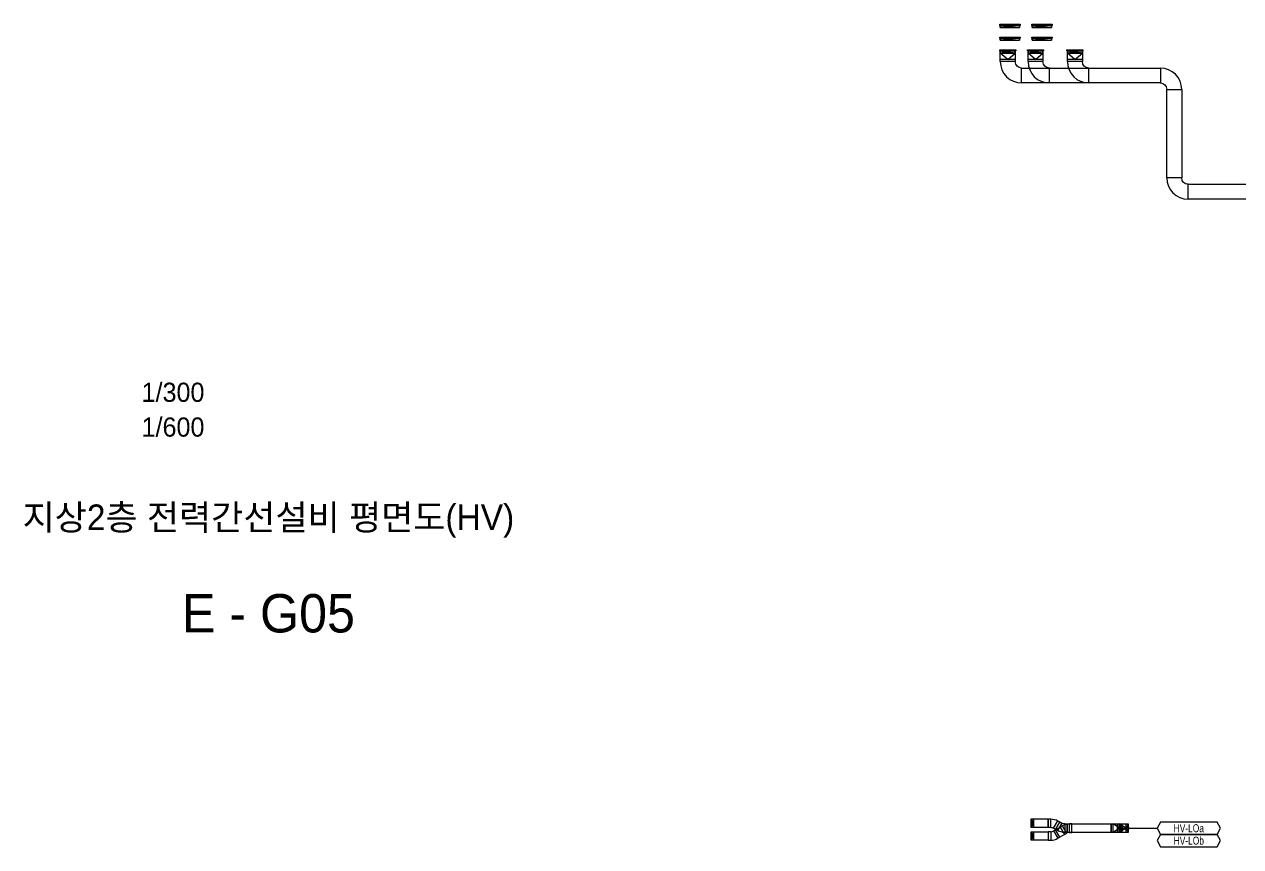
# Model space of a CAD drawing. Header units: millimetres. Extents: x 14100 to 374841, y -351975 to 881100.
# Drawn here: x 221811 to 278815, y -154452 to -115900 of the extents above; entities that cross this region are included whole.
import ezdxf
from ezdxf.enums import TextEntityAlignment as Align

# ---------------------------------------------------------------- set-up
doc = ezdxf.new("R2010")
doc.units = ezdxf.units.MM
doc.header["$LTSCALE"] = 150
for name, color, linetype in [('-----26 Electrical Cable Tray_HV_IT', 4, 'Continuous'), ('-----26 Electrical Cable Tray_HV_UT A', 1, 'Continuous'), ('-----26 Electrical Cable Tray_HV_UT B', 71, 'Continuous'), ('-----26 Electrical Cable Tray_HV_발전기 A', 6, 'Continuous'), ('-----26 Electrical Cable Tray_HV_발전기 B', 103, 'Continuous'), ('-----29 주기', 1, 'Continuous'), ('-----30 Text', 2, 'Continuous'), ('-----41 Drawing Title', 2, 'Continuous'), ('-----42 Drawing Number', 2, 'Continuous'), ('-----43 Drawing Scale', 3, 'Continuous'), ('-----99 Cable Schedule', 2, 'Continuous')]:
    doc.layers.add(name, color=color, linetype=linetype)
doc.styles.add('ELEC', font='')
doc.styles.get('ELEC').set_extended_font_data('Dotum')

# ---------------------------------------------------------------- blocks, each defined once
blk = doc.blocks.new('A$634112462862')
at = {"color": 0}
for p, q in [((0, 100), (0, 500)), ((0, 500), (700, 500)), ((0, 0), (0, 100)), ((700, 0), (0, 0)), ((700, 500), (700, 100)), ((700, 100), (700, 0))]:
    blk.add_line(p, q, dxfattribs=at)
at = {"color": 8}
for p, q in [((700, 400), (0, 500)), ((700, 500), (0, 400)), ((350, 100), (0, 400)), ((0, 400), (700, 400)), ((700, 100), (0, 100)), ((350, 100), (700, 400))]:
    blk.add_line(p, q, dxfattribs=at)
blk = doc.blocks.new('A$C9a0ab699')
h = blk.add_hatch(color=0)
edge = h.paths.add_edge_path()
edge.add_arc((64.00719340983778, 64.00719340983778), 64.0071934098378, 720.0000000000341, 1080.000000000034, ccw=False)
at = {"color": 0}
blk.add_circle((64.00719340983778, 64.00719340983778), 64.0071934098378, dxfattribs=at)
blk = doc.blocks.new('A$527511562058')
at = {"color": 0}
for p, q in [((0, 400), (400, 400)), ((0, 0), (0, 400)), ((400, 0), (0, 0)), ((400, 400), (500, 400)), ((500, 0), (400, 0)), ((500, 400), (500, 0))]:
    blk.add_line(p, q, dxfattribs=at)
at = {"color": 8}
for p, q in [((100, 400), (0, 0)), ((0, 400), (100, 0)), ((100, 200), (400, 400)), ((100, 0), (100, 400)), ((100, 200), (400, 0)), ((400, 400), (400, 0))]:
    blk.add_line(p, q, dxfattribs=at)
blk = doc.blocks.new('A$Cb57f820e')
at = {"layer": '-----26 Electrical Cable Tray_HV_발전기 B'}
for p, q in [((346.4101615137479, 540.66948930941), (-2.91038304567337e-11, 340.66948930941)), ((-2.91038304567337e-11, 340.66948930941), (55.55555555553292, 244.4444444444671)), ((55.55555555553292, 244.4444444444671), (401.9657170693099, 444.4444444444671)), ((91.28211454633856, 111.1111111111386), (491.2821145463386, 111.1111111111386)), ((91.28211454633856, 111.1111111111386), (91.28211454633856, 2.91038304567337e-11)), ((91.28211454633856, 2.91038304567337e-11), (491.2821145463386, 2.91038304567337e-11)), ((401.9657170693099, 444.4444444444671), (346.4101615137479, 540.66948930941)), ((491.2821145463386, 2.91038304567337e-11), (491.2821145463386, 111.1111111111386))]:
    blk.add_line(p, q, dxfattribs=at)
for radius in [266.6666666666666, 666.6666666666666]:
    blk.add_arc((-175.3845521203184, 111.1111111111386), radius, 0, 30.00000000006242, dxfattribs=at)
blk = doc.blocks.new('A$C0a3045ae')
at = {"layer": '-----26 Electrical Cable Tray_HV_발전기 A'}
for p, q in [((346.4101615131367, 540.6694893093081), (-6.402842700481415e-10, 340.6694893093081)), ((-6.402842700481415e-10, 340.6694893093081), (55.55555555492174, 244.4444444443652)), ((55.55555555492174, 244.4444444443652), (401.9657170686987, 444.4444444443652)), ((91.28211454572738, 111.1111111110367), (491.2821145457274, 111.1111111110367)), ((91.28211454572738, 111.1111111110367), (91.28211454572738, -8.731149137020111e-11)), ((401.9657170686987, 444.4444444443652), (346.4101615131367, 540.6694893093081)), ((491.2821145457274, -8.731149137020111e-11), (491.2821145457274, 111.1111111110367)), ((91.28211454572738, -8.731149137020111e-11), (491.2821145457274, -8.731149137020111e-11))]:
    blk.add_line(p, q, dxfattribs=at)
for radius in [266.6666666666666, 666.6666666666666]:
    blk.add_arc((-175.3845521209296, 111.1111111110367), radius, 0, 30.00000000006242, dxfattribs=at)

msp = doc.modelspace()

# ---------------------------------------------------------------- linework, layer by layer
at = {"layer": '-----26 Electrical Cable Tray_HV_IT'}
for points in [[(267549.9992095296, -116549.9974301403), (267549.9992095296, -116649.9974301403), (268449.9992095296, -116649.9974301403), (268449.9992095296, -116549.9974301403)], [(269049.9992095296, -116549.9974301403), (269049.9992095296, -116649.9974301403), (269949.9992095296, -116649.9974301403), (269949.9992095296, -116549.9974301403)]]:
    msp.add_lwpolyline(points, close=True, dxfattribs=at)
for points in [[(268449.9992095296, -116549.9974301403), (267549.9992095296, -116649.9974301403)], [(267549.9992095296, -116549.9974301403), (268449.9992095296, -116649.9974301403)], [(269949.9992095296, -116549.9974301403), (269049.9992095296, -116649.9974301403)], [(269049.9992095296, -116549.9974301403), (269949.9992095296, -116649.9974301403)]]:
    msp.add_lwpolyline(points, dxfattribs=at)
at = {"layer": '-----26 Electrical Cable Tray_HV_UT A'}
msp.add_lwpolyline([(267549.9992095296, -115949.9974301403), (267549.9992095296, -116049.9974301403), (268449.9992095296, -116049.9974301403), (268449.9992095296, -115949.9974301403)], close=True, dxfattribs=at)
for points in [[(268449.9992095296, -115949.9974301403), (267549.9992095296, -116049.9974301403)], [(267549.9992095296, -115949.9974301403), (268449.9992095296, -116049.9974301403)]]:
    msp.add_lwpolyline(points, dxfattribs=at)
at = {"layer": '-----26 Electrical Cable Tray_HV_UT B'}
msp.add_lwpolyline([(269049.9992095296, -115949.9974301403), (269049.9992095296, -116049.9974301403), (269949.9992095296, -116049.9974301403), (269949.9992095296, -115949.9974301403)], close=True, dxfattribs=at)
for points in [[(269949.9992095296, -115949.9974301403), (269049.9992095296, -116049.9974301403)], [(269049.9992095296, -115949.9974301403), (269949.9992095296, -116049.9974301403)]]:
    msp.add_lwpolyline(points, dxfattribs=at)
at = {"layer": '-----26 Electrical Cable Tray_HV_발전기 A'}
for p, q in [((269100.0000154708, -153750.0006485517), (269000.0000154708, -154150.0006485517)), ((269000.0000154708, -153750.0006485517), (269100.0000154708, -154150.0006485517))]:
    msp.add_line(p, q, dxfattribs=at)
for points, elevation in [([(267549.9984190435, -117149.996787653), (267549.9984190435, -117249.996787653), (268249.9984190435, -117249.996787653), (268249.9984190435, -117149.996787653)], -5.375427708984591e-10), ([(268849.9984190435, -117149.996787653), (268849.9984190435, -117249.996787653), (269549.9984190435, -117249.996787653), (269549.9984190435, -117149.996787653)], -5.375427708984591e-10), ([(270699.9999777525, -117149.9967927265), (270699.9999777525, -117249.9967927265), (271399.9999777525, -117249.9967927265), (271399.9999777525, -117149.9967927265)], -5.375427708984591e-10), ([(275050.0000000095, -117949.9967876529), (275050.0000000095, -118649.9967876529), (268549.9984190435, -118649.996787653), (268549.9984190435, -117949.996787653)], -3.247652379101226e-10), ([(275350.0000000095, -118949.9967876529), (276050.0000000095, -118949.9967876529), (276050.0000000094, -123100.0006424619), (275350.0000000094, -123100.0006424619)], -6.375785257714819e-10), ([(296850.0000000158, -123400.0006424619), (296850.0000000158, -124100.0006424619), (276350.0000000094, -124100.0006424619), (276350.0000000094, -123400.0006424619)], -6.375785257714819e-10), ([(269000.0000154708, -153750.0006485517), (269100.0000154708, -153750.0006485517), (269100.0000154708, -154150.0006485517), (269000.0000154708, -154150.0006485517)], -1.623826189550614e-10), ([(269800.0000154708, -154150.0006485517), (269100.0000154708, -154150.0006485517), (269100.0000154708, -153750.0006485517), (269800.0000154708, -153750.0006485517)], -1.623826189550614e-10), ([(270561.8383023998, -153877.436830677), (270340.6695047801, -154005.1286955191), (270140.6695047801, -153658.7185340053), (270361.8383023998, -153531.0266691632)], -1.623826189550614e-10), ([(273040.1758675184, -153786.1547161306), (270681.3389940895, -153786.1547161306), (270681.3389940895, -153386.1547161306), (273040.1758675184, -153386.1547161306)], 7.766553120614983e-10)]:
    msp.add_lwpolyline(points, close=True, dxfattribs=dict(at, elevation=elevation))
for points, elevation in [([(268249.9984190435, -117149.996787653), (267549.9984190435, -117249.996787653)], -5.375427708984591e-10), ([(267549.9984190435, -117149.996787653), (268249.9984190435, -117249.996787653)], -5.375427708984591e-10), ([(269549.9984190435, -117149.996787653), (268849.9984190435, -117249.996787653)], -5.375427708984591e-10), ([(268849.9984190435, -117149.996787653), (269549.9984190435, -117249.996787653)], -5.375427708984591e-10), ([(271399.9999777525, -117149.9967927265), (270699.9999777525, -117249.9967927265)], -9.47695879485402e-10), ([(270699.9999777525, -117149.9967927265), (271399.9999777525, -117249.9967927265)], -9.47695879485402e-10)]:
    msp.add_lwpolyline(points, dxfattribs=dict(at, elevation=elevation))
for points, elevation in [([(268249.9984190435, -117649.996787653), (267549.9984190435, -117649.996787653, 0.4142135623730951), (268549.9984190435, -118649.996787653), (268549.9984190435, -117949.996787653, -0.4142135623730951)], -5.375427708984591e-10), ([(269549.9984190435, -117649.996787653), (268849.9984190435, -117649.996787653, 0.4142135623730951), (269849.9984190435, -118649.996787653), (269849.9984190435, -117949.996787653, -0.4142135623730951)], -5.375427708984591e-10), ([(271399.9999777525, -117649.9967927265), (270699.9999777525, -117649.9967927265, 0.4142135623730951), (271699.9999777525, -118649.9967927265), (271699.9999777525, -117949.9967927265, -0.4142135623730951)], -5.375427708984591e-10), ([(275350.0000000095, -118949.9967876529), (276050.0000000095, -118949.9967876529, 0.4142135623730951), (275050.0000000095, -117949.9967876529), (275050.0000000095, -118649.9967876529, -0.4142135623730951)], -6.375785257714819e-10), ([(276050.0000000094, -123100.0006424619), (275350.0000000094, -123100.0006424619, 0.4142135623730951), (276350.0000000094, -124100.0006424619), (276350.0000000094, -123400.0006424619, -0.4142135623730951)], -6.375785257714819e-10)]:
    msp.add_lwpolyline(points, format="xyb", close=True, dxfattribs=dict(at, elevation=elevation))
at = {"layer": '-----26 Electrical Cable Tray_HV_발전기 B'}
for p, q in [((269100.0000154708, -153150.0006485517), (269000.0000154708, -153550.0006485517)), ((269000.0000154708, -153150.0006485517), (269100.0000154708, -153550.0006485517))]:
    msp.add_line(p, q, dxfattribs=at)
for points, elevation in [([(269000.0000154708, -153150.0006485517), (269100.0000154708, -153150.0006485517), (269100.0000154708, -153550.0006485517), (269000.0000154708, -153550.0006485517)], -1.623826189550614e-10), ([(269800.0000154708, -153550.0006485517), (269100.0000154708, -153550.0006485517), (269100.0000154708, -153150.0006485517), (269800.0000154708, -153150.0006485517)], -1.623826189550614e-10), ([(272740.1758675184, -153786.1547161306), (270681.3389940895, -153786.1547161306), (270681.3389940895, -153386.1547161306), (272740.1758675184, -153386.1547161306)], 7.766553120614983e-10)]:
    msp.add_lwpolyline(points, close=True, dxfattribs=dict(at, elevation=elevation))
at = {"layer": '-----29 주기', "elevation": 7.766553120614983e-10}
for points in [[(275061.6908381977, -153297.4047161289), (274894.9809479858, -153586.1547161306), (275061.6908382003, -153874.9047161341), (277707.5017173069, -153874.9047161341), (277874.2116075305, -153586.1547161306), (277707.5017173046, -153297.4047161289)], [(275061.6908382003, -153874.9047161341), (274894.9809479883, -154163.6547161359), (275061.6908382026, -154452.4047161394), (277707.5017173095, -154452.4047161394), (277874.2116075328, -154163.6547161359), (277707.5017173069, -153874.9047161341)]]:
    msp.add_lwpolyline(points, close=True, dxfattribs=at)
at = {"layer": '-----99 Cable Schedule', "color": 1}
msp.add_line((273190.1758675184, -153586.1547161306), (274894.9809479858, -153586.1547161306), dxfattribs=at)
at = {"color": 0}
for points in [[(267524.9992095296, -115949.9974301403), (267524.9992095296, -115899.9974301403), (268474.9992095296, -115899.9974301403), (268474.9992095296, -115949.9974301403), (267524.9992095296, -115949.9974301403)], [(267574.9992095296, -116049.9974301403), (267549.9992095296, -116049.9974301403), (267549.9992095296, -115949.9974301403), (268449.9992095296, -115949.9974301403), (268449.9992095296, -116049.9974301403), (268424.9992095296, -116049.9974301403)], [(269024.9992095296, -115949.9974301403), (269024.9992095296, -115899.9974301403), (269974.9992095296, -115899.9974301403), (269974.9992095296, -115949.9974301403), (269024.9992095296, -115949.9974301403)], [(269074.9992095296, -116049.9974301403), (269049.9992095296, -116049.9974301403), (269049.9992095296, -115949.9974301403), (269949.9992095296, -115949.9974301403), (269949.9992095296, -116049.9974301403), (269924.9992095296, -116049.9974301403)], [(267524.9992095296, -116549.9974301403), (267524.9992095296, -116499.9974301403), (268474.9992095296, -116499.9974301403), (268474.9992095296, -116549.9974301403), (267524.9992095296, -116549.9974301403)], [(267574.9992095296, -116649.9974301403), (267549.9992095296, -116649.9974301403), (267549.9992095296, -116549.9974301403), (268449.9992095296, -116549.9974301403), (268449.9992095296, -116649.9974301403), (268424.9992095296, -116649.9974301403)], [(269024.9992095296, -116549.9974301403), (269024.9992095296, -116499.9974301403), (269974.9992095296, -116499.9974301403), (269974.9992095296, -116549.9974301403), (269024.9992095296, -116549.9974301403)], [(269074.9992095296, -116649.9974301403), (269049.9992095296, -116649.9974301403), (269049.9992095296, -116549.9974301403), (269949.9992095296, -116549.9974301403), (269949.9992095296, -116649.9974301403), (269924.9992095296, -116649.9974301403)]]:
    msp.add_lwpolyline(points, dxfattribs=at)
for points, elevation in [([(267524.9984190435, -117149.996787653), (267524.9984190435, -117099.996787653), (268274.9984190435, -117099.996787653), (268274.9984190435, -117149.996787653), (267524.9984190435, -117149.996787653)], -5.375427708984591e-10), ([(267574.9984190435, -117249.996787653), (267549.9984190435, -117249.996787653), (267549.9984190435, -117149.996787653), (268249.9984190435, -117149.996787653), (268249.9984190435, -117249.996787653), (268224.9984190435, -117249.996787653)], -5.375427708984591e-10), ([(268824.9984190435, -117149.996787653), (268824.9984190435, -117099.996787653), (269574.9984190435, -117099.996787653), (269574.9984190435, -117149.996787653), (268824.9984190435, -117149.996787653)], -5.375427708984591e-10), ([(268874.9984190435, -117249.996787653), (268849.9984190435, -117249.996787653), (268849.9984190435, -117149.996787653), (269549.9984190435, -117149.996787653), (269549.9984190435, -117249.996787653), (269524.9984190435, -117249.996787653)], -5.375427708984591e-10), ([(270674.9999777525, -117149.9967927265), (270674.9999777525, -117099.9967927265), (271424.9999777525, -117099.9967927265), (271424.9999777525, -117149.9967927265), (270674.9999777525, -117149.9967927265)], -9.47695879485402e-10), ([(270724.9999777525, -117249.9967927265), (270699.9999777525, -117249.9967927265), (270699.9999777525, -117149.9967927265), (271399.9999777525, -117149.9967927265), (271399.9999777525, -117249.9967927265), (271374.9999777525, -117249.9967927265)], -9.47695879485402e-10)]:
    msp.add_lwpolyline(points, dxfattribs=dict(at, elevation=elevation))

# ---------------------------------------------------------------- block references
at = {"layer": '-----26 Electrical Cable Tray_HV_발전기 A'}
for p in [(267549.9984190435, -117649.996787653), (268849.9984190435, -117649.9974301418), (270699.9999777525, -117649.9974352152)]:
    msp.add_blockref('A$634112462862', p, dxfattribs=at)
for name, p, rotation in [('A$C0a3045ae', (269800.0000154708, -153658.718534006), 270), ('A$C0a3045ae', (270902.5077917091, -153877.4368306764), 89.99999999999999), ('A$527511562058', (273540.1758675184, -153386.1547161306), 180)]:
    msp.add_blockref(name, p, dxfattribs=dict(at, rotation=rotation))
at = {"layer": '-----26 Electrical Cable Tray_HV_발전기 B', "xscale": -1}
for p, rotation in [((269800.0000154707, -153641.282763098), 270), ((270681.3389940895, -153294.8726015843), 90)]:
    msp.add_blockref('A$Cb57f820e', p, dxfattribs=dict(at, rotation=rotation))
at = {"layer": '-----26 Electrical Cable Tray_HV_발전기 B', "rotation": 180}
msp.add_blockref('A$527511562058', (273240.1758675184, -153386.1547161306), dxfattribs=at)
at = {"layer": '-----99 Cable Schedule', "color": 1, "xscale": -1.5, "yscale": 1.5, "zscale": 1.5}
for p in [(273286.1866576332, -153682.1655062454), (273586.1866576332, -153682.1655062454)]:
    msp.add_blockref('A$C9a0ab699', p, dxfattribs=at)

# ---------------------------------------------------------------- texts
at = {"layer": '-----30 Text', "linetype": 'Continuous', "style": 'ELEC', "width": 0.8}
for s, p in [('HV-LOa', (276384.5962777524, -153586.1547161315)), ('HV-LOb', (276384.5962777548, -154163.6547161367))]:
    msp.add_text(s, height=375, dxfattribs=at).set_placement(p, align=Align.MIDDLE)
at = {"layer": '-----41 Drawing Title', "style": 'ELEC'}
msp.add_text('지상2층 전력간선설비 평면도(HV)', height=1200, dxfattribs=at).set_placement((233249.9999999998, -139009.9999999993), align=Align.MIDDLE_CENTER)
at = {"layer": '-----42 Drawing Number', "style": 'ELEC'}
msp.add_text('E - G05', height=1800, dxfattribs=at).set_placement((233249.9999999998, -143509.9999999993), align=Align.MIDDLE_CENTER)
at = {"layer": '-----43 Drawing Scale', "style": 'ELEC'}
for s, p in [('1/300', (228779.0230665453, -133149.9999999993)), ('1/600', (228779.0230665453, -134779.9999999993))]:
    msp.add_text(s, height=900, dxfattribs=at).set_placement(p, align=Align.MIDDLE_CENTER)
at = {"color": 0, "style": 'ELEC', "width": 0.7}
for s, p in [('HV 트레이-UT', (268023.5104405873, -116004.3089462967)), ('HV 트레이-UT', (269523.5104405873, -116004.3089462967)), ('HV 트레이-발전기', (267899.9984190435, -117200.8164222793)), ('HV 트레이-발전기', (269199.9984190435, -117200.8164222794)), ('HV 트레이-발전기', (271049.9999777525, -117200.8164273528))]:
    msp.add_text(s, height=50.00000000000002, dxfattribs=at).set_placement(p, align=Align.MIDDLE_CENTER)

doc.saveas('drawing.dxf')
